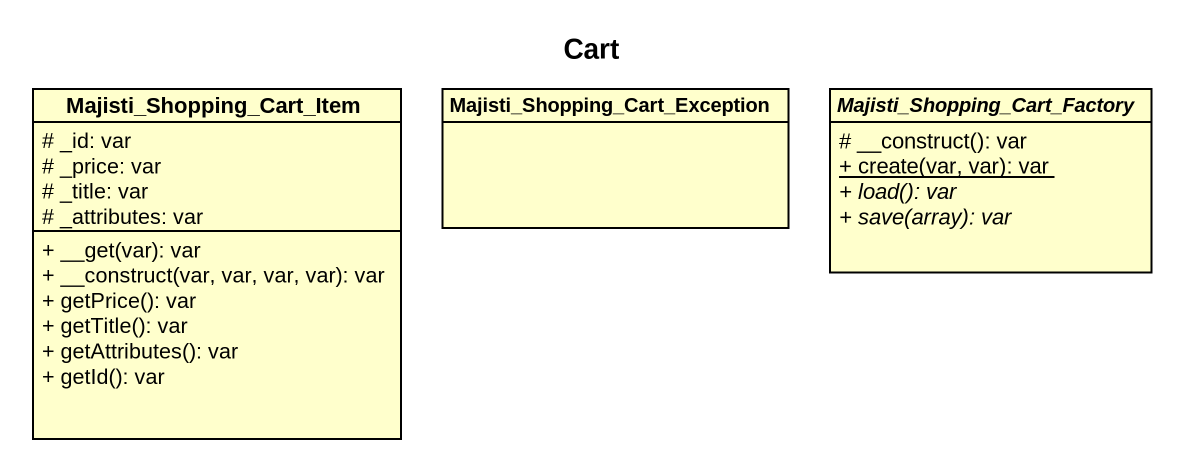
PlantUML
@startuml
title Cart
hide circle
hide empty members
skinparam classAttributeIconSize 0
class Majisti_Shopping_Cart_Item {
  # _id: var
  # _price: var
  # _title: var
  # _attributes: var
  + __get(var): var
  + __construct(var, var, var, var): var
  + getPrice(): var
  + getTitle(): var
  + getAttributes(): var
  + getId(): var
}
class "Majisti_Shopping_Cart_Exception" as Majisti_Shopping_Cart
abstract class "Majisti_Shopping_Cart_Factory" as Majisti_Shopping_Cart_2 {
  # __construct(): var
  {static} + create(var, var): var
  {abstract} + load(): var
  {abstract} + save(array): var
}
@enduml
